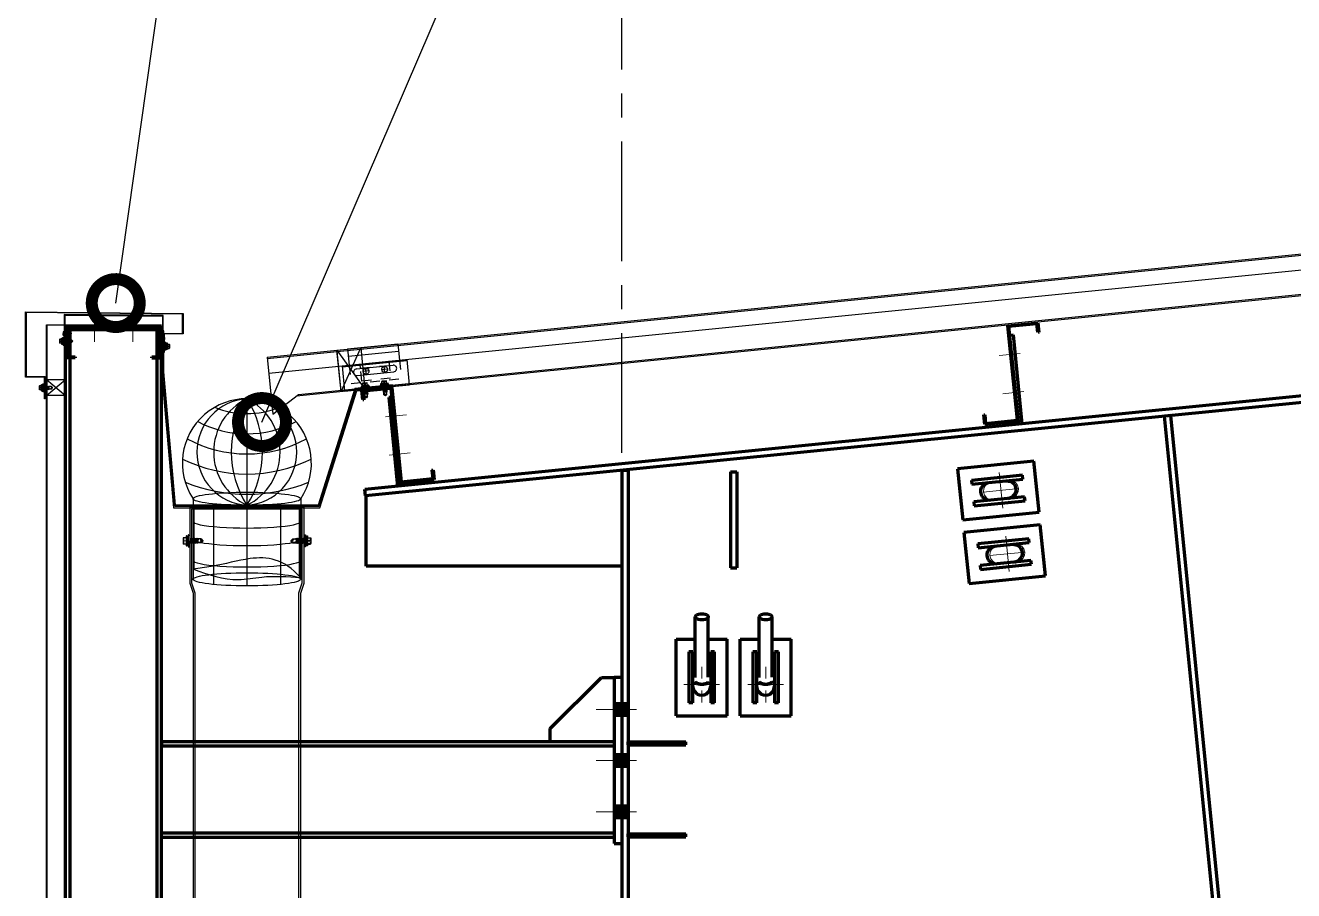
# Model space of a CAD drawing. Header units: inches. Extents: x 2 to 32666, y -5537 to 22.
# Drawn here: x 14349.37 to 14362.59, y -3814.58 to -3805.55 of the extents above; entities that cross this region are included whole.
import ezdxf

# ---------------------------------------------------------------- set-up
doc = ezdxf.new("R2010")
doc.units = ezdxf.units.IN
doc.header["$MEASUREMENT"] = 0
for name, pattern in [('CENTER', [2, 1.25, -0.25, 0.25, -0.25]), ('DASHED2', [0.375, 0.25, -0.125]), ('HIDDEN2', [4.7625, 3.175, -1.5875])]:
    doc.linetypes.add(name, pattern=pattern)
for name, color, linetype in [('1', 1, 'Continuous'), ('2', 2, 'Continuous'), ('3', 3, 'Continuous'), ('4', 4, 'Continuous'), ('6', 6, 'Continuous'), ('7', 7, 'Continuous'), ('8', 8, 'Continuous'), ('9', 9, 'Continuous'), ('DIM', 8, 'Continuous'), ('STRUCTURE', 1, 'Continuous'), ('Tim truc', 8, 'Continuous')]:
    doc.layers.add(name, color=color, linetype=linetype)
doc.styles.add('ST1', font='vnshx.shx', dxfattribs={"width": 0.7})
doc.dimstyles.new('175', dxfattribs={"dimtxt": 2.5, "dimasz": 1, "dimexe": 1, "dimexo": 0, "dimgap": 1, "dimtad": 1, "dimdec": 0, "dimlfac": 175, "dimzin": 0, "dimdsep": 46, "dimtxsty": 'ST1', "dimblk1": 'ARCHTICK', "dimblk2": 'ARCHTICK', "dimsah": 1, "dimcen": 1, "dimdle": 1, "dimclrd": 8, "dimclre": 8, "dimclrt": 3, "dimadec": 0, "dimazin": 0, "dimtfac": 1, "dimtdec": 0, "dimtix": 1, "dimtmove": 1, "dimatfit": 3, "dimldrblk": 'DOTSMALL', "dimfxl": 0, "dimtfill": 1, "dimtolj": 1, "dimtzin": 0, "dimlwd": -1, "dimlwe": -1, "dimarcsym": 0})

# ---------------------------------------------------------------- blocks, each defined once
blk = doc.blocks.new('Short_Self_drilling')
at = {"layer": 'STRUCTURE', "color": 1, "linetype": 'Continuous'}
for p, q in [((6.4, 1.7), (-6.4, 1.7)), ((5.1, 3.8), (-5.1, 3.8)), ((-2.6, 2.9), (-5.1, 2.9)), ((-3.4, 3.8), (-3.4, 6.8)), ((3, 7.2), (-3, 7.2)), ((2.6, 2.9), (-2.6, 2.9)), ((-2.1, 2.8), (-2.1, 2.9)), ((6.3, 0), (0, 0)), ((2.2, 2.8), (2.2, 2.9)), ((2.2, -0.5), (2.2, 0)), ((5.1, 2.9), (2.6, 2.9)), ((3.4, 3.8), (3.4, 6.8)), ((3, -1.2), (-2.7, -0.2)), ((3, -2.7), (-2.7, -1.8)), ((3, -4.2), (-2.7, -3.3)), ((3, -5.8), (-2.7, -4.8)), ((3, -7.3), (-2.7, -6.3)), ((-1.9, -8), (-2.7, -7.9)), ((-2.1, -1.4), (-2.1, -0.9)), ((-2.1, -2.9), (-2.1, -2.4)), ((-2.1, -4.4), (-2.1, -3.9)), ((-2.1, -6), (-2.1, -5.4)), ((-2.1, -7.5), (-2.1, -7)), ((-2.1, -12.3), (-2.1, -8.5)), ((3, -8.8), (-1.1, -8.1)), ((2.1, -12.3), (2.1, -9.1)), ((2.2, -2), (2.2, -1.5)), ((2.2, -3.6), (2.2, -3)), ((2.2, -5.1), (2.2, -4.6)), ((2.2, -6.6), (2.2, -6.1)), ((2.2, -8.1), (2.2, -7.6))]:
    blk.add_line(p, q, dxfattribs=at)
blk.add_lwpolyline([(6.4, 1.3), (6.4, 1.7), (2.1, 2.8), (-2.1, 2.8), (-6.4, 1.7), (-6.4, 1.3)], close=True, dxfattribs=at)
for points in [[(-6.4, 1.3, -0.088869), (-6.3, 0), (0, 0)], [(-0.1, 3.8), (-0.3, 6.2, 0.338878), (-3.1, 6.2), (-3.3, 3.8)], [(3.3, 3.8), (3.1, 6.2, 0.338878), (0.3, 6.2), (0.1, 3.8)], [(2.1, -12.3), (0.2, -14.2, -0.333596), (-0.2, -14.2), (-2.1, -12.3)], [(-0.1, -14), (-1, -12.2, -0.148657), (-1.4, -11.2), (-2, -7.7, -0.815006), (-1.2, -7.8, 0.150833), (-0.8, -8.7)], [(2.1, -12.3), (1.7, -11.7, 0.52242), (0.9, -11.7), (-0.2, -14.2)]]:
    blk.add_lwpolyline(points, format="xyb", dxfattribs=at)
for points in [[(3, -1.2), (2.2, -1.5), (-2.1, -0.8), (-2.7, -0.2), (-2.4, 0)], [(3, -2.7), (2.2, -3), (-2.1, -2.4), (-2.7, -1.8), (-2.1, -1.4), (2.2, -2), (3, -2.7)], [(3, -4.2), (2.2, -4.6), (-2.1, -3.9), (-2.7, -3.3), (-2.1, -2.9), (2.2, -3.6), (3, -4.2)], [(3, -5.8), (2.2, -6.1), (-2.1, -5.4), (-2.7, -4.8), (-2.1, -4.4), (2.2, -5.1), (3, -5.8)], [(3, -7.3), (2.2, -7.6), (-2.1, -7), (-2.7, -6.3), (-2.1, -6), (2.2, -6.6), (3, -7.3)], [(-1.8, -8.5), (-2.1, -8.5), (-2.7, -7.9), (-2.1, -7.5), (-1.8, -7.5)], [(-1.3, -7.6), (2.2, -8.1), (3, -8.8)], [(-1.2, 0), (2.2, -0.5), (3, -1.2)], [(3, -8.8), (2.2, -9.1), (-0.8, -8.7)]]:
    blk.add_lwpolyline(points, dxfattribs=at)
for centre, radius, start, end in [((-5, 3.3), 0.455, 109.7949, 250.2674), ((-3, 6.8), 0.429, 90.0311, 180.0311), ((3, 6.8), 0.429, 0.0311, 90.0311), ((5.1, 3.3), 0.435, 279.7276, 80.3347), ((10, 0.2), 3.74, 162.2963, 182.6103)]:
    blk.add_arc(centre, radius, start, end, dxfattribs=at)
blk = doc.blocks.new('A$C5FAA1D3F')
at = {"color": 8}
for p, q in [((-26.59, -10.81, 0), (-25.6, -0.91, 0)), ((-0.39, -3.85, 0), (-25.64, -1.33, 0)), ((-0.34, -3.43, 0), (-25.6, -0.91, 0)), ((-1.33, -13.34, 0), (-0.34, -3.43, 0)), ((-6.63, -11.02, 0), (-20.94, -9.59, 0)), ((-6.38, -8.5, 0), (-20.69, -7.07, 0)), ((-18.79, -8.54, 0), (-15.96, -8.83, 0)), ((-17.23, -7.27, 0), (-17.51, -10.1, 0)), ((-11.5, -9.26, 0), (-8.67, -9.54, 0)), ((-9.94, -7.99, 0), (-10.23, -10.82, 0)), ((-1.33, -13.34, 0), (-26.59, -10.81, 0)), ((-1.29, -12.92, 0), (-26.55, -10.39, 0)), ((-24.42, -17.42, 0), (-23.79, -11.09, 0)), ((-4.49, -16.58, 0), (-24.14, -14.62, 0)), ((-4.77, -19.39, 0), (-4.14, -13.06, 0)), ((-4.77, -19.39, 0), (-24.42, -17.42, 0))]:
    blk.add_line(p, q, dxfattribs=at)
at = {"color": 8, "linetype": 'HIDDEN2'}
for p, q in [((-23.79, -11.09, 0), (-23.06, -3.85, 0)), ((-3.42, -5.82, 0), (-23.06, -3.85, 0)), ((-19.57, -11.51, 0), (-18.9, -4.83, 0)), ((-18.9, -4.83, 0), (-7.68, -5.96, 0)), ((-19.58, -11.51, 0), (-19.4, -9.75, 0)), ((-19.4, -9.75, 0), (-8.17, -10.87, 0)), ((-7.68, -5.96, 0), (-8.35, -12.64, 0)), ((-4.14, -13.06, 0), (-3.42, -5.82, 0)), ((-8.35, -12.64, 0), (-19.58, -11.51, 0)), ((-8.35, -12.64, 0), (-19.57, -11.51, 0)), ((-8.17, -10.87, 0), (-8.35, -12.64, 0))]:
    blk.add_line(p, q, dxfattribs=at)
at = {"color": 8}
for centre, major_axis, start_param, end_param in [((-20.82, -8.33, 0), (-0.941, -0.852), 3.876998, 7.018591), ((-17.37, -8.69, 0), (-0.836, -0.757), 5.447794310103061, 11.73097961728265), ((-10.09, -9.4, 0), (-0.836, -0.757), 5.447794310103061, 11.73097961728265), ((-6.5, -9.76, 0), (-0.941, -0.852), 0.735405, 3.876998)]:
    blk.add_ellipse(centre, major_axis=major_axis, ratio=1, start_param=start_param, end_param=end_param, dxfattribs=at)
at = {"color": 1, "xscale": 0.2707692322397919, "yscale": 0.2707692322397919, "zscale": 0.2707692322397919, "rotation": 174.2582798079231}
for p in [(-16.04, -2.29, 0), (-8.54, -3.04, 0)]:
    blk.add_blockref('Short_Self_drilling', p, dxfattribs=at)
blk = doc.blocks.new('HFR-1')
at = {"layer": 'STRUCTURE', "color": 1, "linetype": 'Continuous'}
for p, q in [((-5.5, 0), (5.5, 0)), ((-5.2, 0.8), (-3.4, 1.5)), ((5.2, 0.8), (3.4, 1.5)), ((-2.4, -1.2), (-3, -1.6)), ((-3, -1.6), (-2.4, -1.9)), ((-2.4, -1.9), (-3, -2.3)), ((-3, -2.3), (-2.4, -2.6)), ((-2.4, -2.6), (-3, -3)), ((-3, -3), (-2.4, -3.3)), ((-2.4, -3.3), (-3, -3.7)), ((-3, -3.7), (-2.4, -4.1)), ((-2.4, -4.1), (-3, -4.4)), ((-3, -4.4), (-2.4, -4.8)), ((-2.4, -4.8), (-3, -5.1)), ((-3, -5.1), (-2.4, -5.5)), ((-2.4, -5.5), (-3, -5.8)), ((-3, -5.8), (-2.4, -6.2)), ((-2.4, -6.2), (-3, -6.6)), ((-3, -6.6), (-2.4, -6.9)), ((-2.4, -6.9), (-3, -7.3)), ((-3, -7.3), (-2.4, -7.6)), ((-2.4, -7.6), (-3, -8)), ((-3, -8), (-2.4, -8.3)), ((-2.4, -8.3), (-3, -8.7)), ((-3, -8.7), (-2.4, -9)), ((-2.4, -9), (-3, -9.4)), ((-3, -9.4), (-2.4, -9.7)), ((-2.4, -9.7), (-3, -10.1)), ((-3, -10.1), (-2.4, -10.5)), ((-2.4, -10.5), (-3, -10.8)), ((-3, -10.8), (-2.4, -11.2)), ((-2.4, -11.2), (-3, -11.5)), ((-3, -11.5), (-2.4, -11.9)), ((-2.9, -1.6), (2.9, -1.4)), ((-2.9, -2.3), (2.9, -2.1)), ((-2.9, -3), (2.9, -2.8)), ((-2.9, -3.7), (2.9, -3.6)), ((-2.9, -4.4), (2.9, -4.3)), ((-2.9, -5.1), (2.9, -5)), ((-2.9, -5.9), (2.9, -5.7)), ((-2.9, -6.6), (2.9, -6.4)), ((-2.9, -7.3), (2.9, -7.1)), ((-2.9, -8), (2.9, -7.8)), ((-2.9, -8.7), (2.9, -8.5)), ((-2.9, -9.4), (2.9, -9.2)), ((-2.9, -10.1), (1.5, -10)), ((-2.9, -10.8), (1.3, -10.7)), ((-2.9, -11.5), (0.9, -11.4)), ((-2.5, -17.4), (-2.5, -11.8)), ((-2.5, -17.4), (-2, -16.7)), ((-2.5, -17.4), (-0.2, -19.7)), ((2.4, -1.1), (-2.4, -1.2)), ((2.4, -1.8), (-2.4, -1.9)), ((-2.4, -1.9), (2.4, -1.8)), ((-2.4, -2.6), (2.4, -2.5)), ((2.4, -2.5), (-2.4, -2.6)), ((-2.4, -3.3), (2.4, -3.2)), ((2.4, -3.2), (-2.4, -3.3)), ((-2.4, -4.1), (2.4, -3.9)), ((2.4, -3.9), (-2.4, -4.1)), ((-2.4, -4.8), (2.4, -4.6)), ((2.4, -4.6), (-2.4, -4.8)), ((-2.4, -5.5), (2.4, -5.3)), ((2.4, -5.3), (-2.4, -5.5)), ((-2.4, -6.2), (2.4, -6)), ((2.4, -6), (-2.4, -6.2)), ((-2.4, -6.9), (2.4, -6.8)), ((2.4, -6.8), (-2.4, -6.9)), ((-2.4, -7.6), (2.4, -7.5)), ((2.4, -7.5), (-2.4, -7.6)), ((-2.4, -8.3), (2.4, -8.2)), ((2.4, -8.2), (-2.4, -8.3)), ((-2.4, -9), (2.4, -8.9)), ((2.4, -8.9), (-2.4, -9)), ((-2.4, -9.7), (2.4, -9.6)), ((2.4, -9.6), (-2.4, -9.7)), ((1.4, -10.3), (-2.4, -10.5)), ((-2.4, -10.5), (1.4, -10.3)), ((-2.4, -11.2), (1.1, -11.1)), ((1.1, -11.1), (-2.4, -11.2)), ((-2.4, -11.9), (0.4, -11.8)), ((-1, -16.7), (0.2, -19.7)), ((0.1, -19.4), (1.2, -17.3)), ((0.2, -19.7), (2.5, -17.4)), ((1.6, -16.1), (2.3, -10.2)), ((2.2, -10), (2.9, -10)), ((2.2, -11), (2.4, -11)), ((2.4, -11), (2.2, -11)), ((2.2, -11.4), (2.9, -11.4)), ((2.2, -11.7), (2.4, -11.7)), ((2.4, -10.3), (2.3, -10.3)), ((2.3, -10.3), (2.4, -10.3)), ((2.3, -10.7), (2.9, -10.7)), ((2.9, -1.4), (2.4, -1.1)), ((2.4, -1.8), (2.9, -1.4)), ((2.9, -2.1), (2.4, -1.8)), ((2.4, -2.5), (2.9, -2.1)), ((2.9, -2.8), (2.4, -2.5)), ((2.4, -3.2), (2.9, -2.8)), ((2.9, -3.6), (2.4, -3.2)), ((2.4, -3.9), (2.9, -3.6)), ((2.9, -4.3), (2.4, -3.9)), ((2.4, -4.6), (2.9, -4.3)), ((2.9, -5), (2.4, -4.6)), ((2.4, -5.3), (2.9, -5)), ((2.9, -5.7), (2.4, -5.3)), ((2.4, -6), (2.9, -5.7)), ((2.9, -6.4), (2.4, -6)), ((2.4, -6.8), (2.9, -6.4)), ((2.9, -7.1), (2.4, -6.8)), ((2.4, -7.5), (2.9, -7.1)), ((2.9, -7.8), (2.4, -7.5)), ((2.4, -8.2), (2.9, -7.8)), ((2.9, -8.5), (2.4, -8.2)), ((2.4, -8.9), (2.9, -8.5)), ((2.9, -9.2), (2.4, -8.9)), ((2.4, -9.6), (2.9, -9.2)), ((2.9, -10), (2.4, -9.6)), ((2.4, -10.3), (2.9, -10)), ((2.9, -10.7), (2.4, -10.3)), ((2.4, -11), (2.9, -10.7)), ((2.9, -11.4), (2.4, -11)), ((2.4, -11.7), (2.9, -11.4)), ((2.5, -17.4), (2.5, -11.7))]:
    blk.add_line(p, q, dxfattribs=at)
at = {"layer": 'STRUCTURE', "color": 1, "linetype": 'Continuous', "ltscale": 8}
for p in [(-3.4, 1.5), (3.4, 1.5)]:
    blk.add_line(p, (0, 1.5), dxfattribs=at)
at = {"layer": 'STRUCTURE', "color": 1, "linetype": 'DASHED2'}
for p in [(-1.9, 1.5), (1.9, 1.5)]:
    blk.add_line(p, (0, 0), dxfattribs=at)
at = {"layer": 'STRUCTURE', "color": 1, "linetype": 'Continuous', "ltscale": 8}
for centre, start, end in [((-4.7, 0.2), 130.41, 194.8062), ((4.7, 0.2), 345.1938, 49.59)]:
    blk.add_arc(centre, 0.801, start, end, dxfattribs=at)
at = {"layer": 'STRUCTURE', "color": 1, "linetype": 'Continuous'}
for centre, radius, start, end in [((-7.3, -9), 9.14, 58.065, 78.8402), ((5.1, -3.8), 3.83, 84.2039, 134.3621), ((-1.5, -17.1), 0.59, 34.2302, 144.5641), ((0, -19.4), 0.331, 231.6348, 305.4287), ((-0.5, -10.1), 1.93, 296.6041, 355.3922), ((-0.6, -16), 2.2, 324.0048, 357.8268), ((1.9, -10.3), 0.444, 15.9762, 172.6971)]:
    blk.add_arc(centre, radius, start, end, dxfattribs=at)
blk = doc.blocks.new('A$C074D4DC8')
at = {"color": 9}
for p, q in [((80, 232.2), (80, 100)), ((13.2, 108.1), (13.2, 8.1)), ((38.4, 101.8), (38.4, 1.8)), ((80, 100), (80, 0)), ((121.6, 101.8), (121.6, 1.8)), ((146.8, 108.1), (146.8, 8.1))]:
    blk.add_line(p, q, dxfattribs=at)
for centre, radius, start, end in [((80, 152.2), 80, 326.5995, 213.4005), ((84.2, 166.1), 66.2, 93.6886, 266.3114), ((112.4, 166.1), 73.6, 116.1115, 243.8885), ((80, 318.7), 105, 247.6912, 292.3088), ((183.7, 166.1), 123, 147.491, 212.509), ((-23.7, 166.1), 123, 327.491, 32.509), ((47.6, 166.1), 73.6, 296.1115, 63.8885), ((75.7, 166.1), 66.2, 273.6886, 86.3114), ((80, 318.7), 130, 241.9999, 298.0001), ((80, 318.7), 155, 241.4707, 298.5293), ((80, 318.7), 180, 243.6718, 296.3282), ((80, 318.7), 205, 248.1186, 291.8814)]:
    blk.add_arc(centre, radius, start, end, dxfattribs=at)
for centre in [(80, 108.1), (80, 8.1)]:
    blk.add_ellipse(centre, major_axis=(-66.8, 0), ratio=0.12167, dxfattribs=at)
for centre in [(80, 79.9), (80, 58.1), (80, 31.6)]:
    blk.add_ellipse(centre, major_axis=(-66.8, 0), ratio=0.12167, start_param=0, end_param=3.141593, dxfattribs=at)
blk = doc.blocks.new('PHEU THU NUOC')
at = {"color": 8}
blk.add_line((312268.65, -34593.71), (312298.08, -34593.71), dxfattribs=at)
for points in [[(312268.65, -34613.62), (312268.65, -34593.71), (312264, -34593.71), (312264, -34593.95), (312268.41, -34593.95), (312268.41, -34613.9)], [(312298.08, -34611.73), (312298.08, -34593.71), (312301.66, -34593.71), (312301.66, -34593.95), (312298.32, -34593.95), (312298.32, -34611.77)]]:
    blk.add_lwpolyline(points, dxfattribs=at)
blk.add_open_spline([(312268.41, -34613.9), (312273.09, -34608.52), (312281.23, -34607.66), (312290.79, -34610.54), (312296.65, -34611.33), (312298.32, -34611.55)], degree=3, knots=[0, 0, 0, 0, 20.015853, 34.788778, 40.675458, 40.675458, 40.675458, 40.675458], dxfattribs=at)
blk.add_spline([(312298.32, -34611.55), (312285.73, -34614.49), (312279.24, -34613.76), (312268.41, -34613.9)], degree=3, dxfattribs=at)
blk = doc.blocks.new('_ArchTick')
at = {"color": 0, "linetype": 'ByBlock', "const_width": 0.15}
blk.add_lwpolyline([(-0.5, -0.5), (0.5, 0.5)], dxfattribs=at)
blk = doc.blocks.new('_DotSmall')
at = {"color": 0, "linetype": 'ByBlock', "const_width": 0.5}
blk.add_lwpolyline([(-0.0625, 0, 1), (0.0625, 0, 1)], format="xyb", close=True, dxfattribs=at)

msp = doc.modelspace()

# ---------------------------------------------------------------- hatches: boundary and pattern name
at = {"layer": '2'}
for points in [[(14350.1359, -3808.6966), (14350.1359, -3808.7299), (14350.0426, -3808.7299), (14350.0426, -3808.6966)], [(14350.1359, -3808.6966), (14350.1359, -3808.7299), (14350.0426, -3808.7299), (14350.0426, -3808.6966)], [(14350.5359, -3808.6966), (14350.5359, -3808.7299), (14350.4426, -3808.7299), (14350.4426, -3808.6966)], [(14350.5359, -3808.6966), (14350.5359, -3808.7299), (14350.4426, -3808.7299), (14350.4426, -3808.6966)], [(14355.5893, -3812.7636), (14355.5093, -3812.7636), (14355.5093, -3812.6169), (14355.5893, -3812.6169)], [(14355.6559, -3812.7636), (14355.5893, -3812.7636), (14355.5893, -3812.6169), (14355.6559, -3812.6169)], [(14355.5893, -3813.2969), (14355.5093, -3813.2969), (14355.5093, -3813.1502), (14355.5893, -3813.1502)], [(14355.6559, -3813.2969), (14355.5893, -3813.2969), (14355.5893, -3813.1502), (14355.6559, -3813.1502)], [(14355.5893, -3813.8302), (14355.5093, -3813.8302), (14355.5093, -3813.6836), (14355.5893, -3813.6836)], [(14355.6559, -3813.8302), (14355.5893, -3813.8302), (14355.5893, -3813.6836), (14355.6559, -3813.6836)]]:
    msp.add_hatch(color=256, dxfattribs=at).paths.add_polyline_path(points, flags=17)

# ---------------------------------------------------------------- linework, layer by layer
at = {"layer": '2', "lineweight": 100}
for p, q in [((14398.1885, -3805.8683), (14352.9093, -3810.3962)), ((14398.1951, -3805.9346), (14352.9159, -3810.4626)), ((14349.7995, -3808.6968), (14349.7893, -3808.6866)), ((14349.7893, -3809.0199), (14349.7893, -3808.6866)), ((14349.7893, -3808.6866), (14350.7893, -3808.6866)), ((14350.7793, -3808.6966), (14349.7993, -3808.6966)), ((14349.7993, -3808.6966), (14349.7993, -3809.0099)), ((14349.7993, -3808.7299), (14349.8359, -3808.7299)), ((14349.8093, -3808.7299), (14349.8093, -3808.6966)), ((14350.7693, -3808.7299), (14349.8093, -3808.7299)), ((14349.8359, -3809.0099), (14349.8359, -3808.7299)), ((14349.8893, -3808.7299), (14349.8893, -3808.6966)), ((14350.6893, -3808.7299), (14350.6893, -3808.6966)), ((14350.7426, -3808.7299), (14350.7793, -3808.7299)), ((14350.7426, -3809.0099), (14350.7426, -3808.7299)), ((14350.7693, -3808.6966), (14350.7693, -3808.7299)), ((14350.7793, -3809.0099), (14350.7793, -3808.6966)), ((14350.7893, -3809.0199), (14350.7893, -3808.6866)), ((14359.6154, -3808.6867), (14359.9272, -3808.6555)), ((14359.7139, -3809.6718), (14359.6154, -3808.6867)), ((14359.9182, -3808.6664), (14359.6264, -3808.6956)), ((14359.7249, -3809.6807), (14359.6264, -3808.6956)), ((14359.918, -3808.6667), (14359.9272, -3808.6555)), ((14359.9272, -3808.756), (14359.9182, -3808.6664)), ((14359.9272, -3808.6555), (14359.9272, -3808.6555)), ((14359.9272, -3808.6555), (14359.9372, -3808.755)), ((14359.9372, -3808.755), (14359.9272, -3808.756)), ((14359.6354, -3808.7856), (14359.6685, -3808.7823)), ((14359.6685, -3808.7823), (14359.7614, -3809.711)), ((14349.7893, -3815.9651), (14349.7893, -3809.0199)), ((14349.8893, -3809.0199), (14349.7893, -3809.0199)), ((14349.7993, -3809.0099), (14349.8893, -3809.0099)), ((14349.8359, -3815.9651), (14349.8359, -3809.0199)), ((14349.8893, -3809.0099), (14349.8893, -3809.0199)), ((14350.6893, -3809.0199), (14350.6893, -3809.0099)), ((14350.6893, -3809.0099), (14350.7793, -3809.0099)), ((14350.6893, -3809.0199), (14350.7893, -3809.0199)), ((14350.7426, -3815.9651), (14350.7426, -3809.0199)), ((14350.7893, -3815.9651), (14350.7893, -3809.0199)), ((14359.6466, -3808.9984), (14359.6556, -3808.9875)), ((14352.8793, -3809.3608), (14353.1911, -3809.3296)), ((14352.8892, -3809.4603), (14352.8793, -3809.3608)), ((14353.1821, -3809.3405), (14352.8902, -3809.3697)), ((14352.8902, -3809.3697), (14352.8992, -3809.4593)), ((14353.1911, -3809.4301), (14353.1579, -3809.4334)), ((14353.2806, -3810.3256), (14353.1821, -3809.3405)), ((14353.1911, -3809.3296), (14353.2896, -3810.3147)), ((14352.8992, -3809.4593), (14352.8892, -3809.4603)), ((14353.1579, -3809.4334), (14353.2508, -3810.3621)), ((14359.3633, -3809.6164), (14359.3733, -3809.6154)), ((14359.3733, -3809.7159), (14359.3633, -3809.6164)), ((14359.3733, -3809.6154), (14359.3823, -3809.7049)), ((14359.7249, -3809.6807), (14359.3733, -3809.7159)), ((14359.3823, -3809.7049), (14359.7139, -3809.6718)), ((14359.7282, -3809.7143), (14359.7249, -3809.6807)), ((14361.3126, -3809.6229), (14361.2463, -3809.6295)), ((14361.8559, -3815.7262), (14361.2463, -3809.6295)), ((14361.9223, -3815.7195), (14361.3126, -3809.6229)), ((14353.6123, -3810.1919), (14353.6222, -3810.1909)), ((14353.6213, -3810.2815), (14353.6123, -3810.1919)), ((14353.6133, -3810.2019), (14353.6222, -3810.1909)), ((14353.6222, -3810.1909), (14353.6222, -3810.1909)), ((14353.6222, -3810.1909), (14353.6322, -3810.2904)), ((14355.6559, -3810.1952), (14355.5893, -3810.1952)), ((14355.5893, -3810.1952), (14355.5893, -3815.7262)), ((14355.6559, -3810.1952), (14355.6559, -3810.1886)), ((14355.6559, -3810.1952), (14355.6559, -3815.7262)), ((14356.7226, -3810.2119), (14356.7226, -3811.2119)), ((14356.7226, -3810.2119), (14356.7893, -3810.2119)), ((14356.7893, -3810.2119), (14356.7893, -3811.2119)), ((14359.8864, -3810.1005), (14359.0904, -3810.1801)), ((14359.0904, -3810.1801), (14359.1434, -3810.7108)), ((14359.9395, -3810.6312), (14359.8864, -3810.1005)), ((14353.2806, -3810.3256), (14353.6322, -3810.2904)), ((14353.2839, -3810.3588), (14353.2806, -3810.3256)), ((14353.2896, -3810.3147), (14353.6213, -3810.2815)), ((14353.5327, -3810.3004), (14353.5416, -3810.2895)), ((14359.767, -3810.2465), (14359.2363, -3810.2995)), ((14359.2363, -3810.2995), (14359.2403, -3810.3393)), ((14359.2403, -3810.3393), (14359.771, -3810.2863)), ((14359.3676, -3810.3392), (14359.337, -3810.3766)), ((14359.3676, -3810.3392), (14359.4128, -3810.3221)), ((14359.5985, -3810.3035), (14359.6462, -3810.3113)), ((14359.6836, -3810.3419), (14359.6462, -3810.3113)), ((14359.771, -3810.2863), (14359.767, -3810.2465)), ((14352.9159, -3810.4626), (14352.9093, -3810.3962)), ((14352.9226, -3811.1945), (14352.9226, -3810.4619)), ((14359.7896, -3810.472), (14359.2589, -3810.5251)), ((14359.3463, -3810.4694), (14359.3837, -3810.5)), ((14359.6171, -3810.4892), (14359.6623, -3810.4722)), ((14359.6623, -3810.4722), (14359.6929, -3810.4348)), ((14359.7935, -3810.5118), (14359.7896, -3810.472)), ((14359.2589, -3810.5251), (14359.2629, -3810.5649)), ((14359.2629, -3810.5649), (14359.7935, -3810.5118)), ((14359.3837, -3810.5), (14359.4313, -3810.5078)), ((14359.1434, -3810.7108), (14359.9395, -3810.6312)), ((14359.9527, -3810.7639), (14359.1567, -3810.8435)), ((14359.1567, -3810.8435), (14359.2098, -3811.3742)), ((14360.0058, -3811.2946), (14359.9527, -3810.7639)), ((14359.8333, -3810.9098), (14359.3027, -3810.9629)), ((14359.3027, -3810.9629), (14359.3066, -3811.0027)), ((14359.3066, -3811.0027), (14359.8373, -3810.9496)), ((14359.4339, -3811.0025), (14359.4033, -3811.0399)), ((14359.4339, -3811.0025), (14359.4791, -3810.9854)), ((14359.6649, -3810.9669), (14359.7125, -3810.9747)), ((14359.7499, -3811.0053), (14359.7125, -3810.9747)), ((14359.8373, -3810.9496), (14359.8333, -3810.9098)), ((14359.8559, -3811.1354), (14359.3252, -3811.1884)), ((14359.4126, -3811.1328), (14359.45, -3811.1634)), ((14359.6834, -3811.1526), (14359.7286, -3811.1355)), ((14359.7286, -3811.1355), (14359.7592, -3811.0981)), ((14359.8599, -3811.1752), (14359.8559, -3811.1354)), ((14355.5893, -3811.1945), (14352.9226, -3811.1945)), ((14356.7226, -3811.2119), (14356.7893, -3811.2119)), ((14359.3252, -3811.1884), (14359.3292, -3811.2282)), ((14359.3292, -3811.2282), (14359.8599, -3811.1752)), ((14359.45, -3811.1634), (14359.4977, -3811.1712)), ((14359.2098, -3811.3742), (14360.0058, -3811.2946)), ((14356.3546, -3811.7233), (14356.3569, -3811.7151)), ((14356.3569, -3811.7315), (14356.3546, -3811.7233)), ((14356.3546, -3812.355), (14356.3546, -3811.7233)), ((14356.3569, -3811.7151), (14356.3637, -3811.7074)), ((14356.3637, -3811.7392), (14356.3569, -3811.7315)), ((14356.3637, -3811.7074), (14356.3745, -3811.7009)), ((14356.3745, -3811.7458), (14356.3637, -3811.7392)), ((14356.3745, -3811.7009), (14356.3886, -3811.6958)), ((14356.3886, -3811.7508), (14356.3745, -3811.7458)), ((14356.3886, -3811.6958), (14356.405, -3811.6926)), ((14356.405, -3811.754), (14356.3886, -3811.7508)), ((14356.405, -3811.6926), (14356.4226, -3811.6915)), ((14356.4226, -3811.7551), (14356.405, -3811.754)), ((14356.4226, -3811.6915), (14356.4402, -3811.6926)), ((14356.4402, -3811.754), (14356.4226, -3811.7551)), ((14356.4402, -3811.6926), (14356.4566, -3811.6958)), ((14356.4566, -3811.7508), (14356.4402, -3811.754)), ((14356.4566, -3811.6958), (14356.4707, -3811.7008)), ((14356.4707, -3811.7458), (14356.4566, -3811.7508)), ((14356.4707, -3811.7008), (14356.4815, -3811.7074)), ((14356.4815, -3811.7392), (14356.4707, -3811.7458)), ((14356.4815, -3811.7074), (14356.4883, -3811.7151)), ((14356.4883, -3811.7315), (14356.4815, -3811.7392)), ((14356.4883, -3811.7151), (14356.4906, -3811.7233)), ((14356.4906, -3811.7233), (14356.4883, -3811.7315)), ((14356.4906, -3812.3549), (14356.4906, -3811.7233)), ((14357.0213, -3811.7233), (14357.0236, -3811.7151)), ((14357.0236, -3811.7315), (14357.0213, -3811.7233)), ((14357.0213, -3812.355), (14357.0213, -3811.7233)), ((14357.0236, -3811.7151), (14357.0304, -3811.7074)), ((14357.0304, -3811.7392), (14357.0236, -3811.7315)), ((14357.0304, -3811.7074), (14357.0412, -3811.7009)), ((14357.0412, -3811.7458), (14357.0304, -3811.7392)), ((14357.0412, -3811.7009), (14357.0552, -3811.6958)), ((14357.0553, -3811.7508), (14357.0412, -3811.7458)), ((14357.0552, -3811.6958), (14357.0716, -3811.6926)), ((14357.0717, -3811.754), (14357.0553, -3811.7508)), ((14357.0716, -3811.6926), (14357.0892, -3811.6915)), ((14357.0893, -3811.7551), (14357.0717, -3811.754)), ((14357.0892, -3811.6915), (14357.1068, -3811.6926)), ((14357.1069, -3811.754), (14357.0893, -3811.7551)), ((14357.1068, -3811.6926), (14357.1232, -3811.6958)), ((14357.1233, -3811.7508), (14357.1069, -3811.754)), ((14357.1232, -3811.6958), (14357.1373, -3811.7008)), ((14357.1374, -3811.7458), (14357.1233, -3811.7508)), ((14357.1373, -3811.7008), (14357.1481, -3811.7074)), ((14357.1482, -3811.7392), (14357.1374, -3811.7458)), ((14357.1481, -3811.7074), (14357.1549, -3811.7151)), ((14357.155, -3811.7315), (14357.1482, -3811.7392)), ((14357.1549, -3811.7151), (14357.1573, -3811.7233)), ((14357.1573, -3811.7233), (14357.155, -3811.7315)), ((14357.1573, -3812.3549), (14357.1573, -3811.7233)), ((14356.1559, -3812.755), (14356.1559, -3811.955)), ((14356.1559, -3811.955), (14356.3546, -3811.955)), ((14356.4906, -3811.955), (14356.6893, -3811.955)), ((14356.6893, -3812.755), (14356.6893, -3811.955)), ((14356.8226, -3812.755), (14356.8226, -3811.955)), ((14356.8226, -3811.955), (14357.0213, -3811.955)), ((14357.1573, -3811.955), (14357.3559, -3811.955)), ((14357.3559, -3812.755), (14357.3559, -3811.955)), ((14356.2893, -3812.0883), (14356.2893, -3812.6216)), ((14356.3293, -3812.0883), (14356.2893, -3812.0883)), ((14356.3293, -3812.6216), (14356.3293, -3812.0883)), ((14356.3546, -3812.2021), (14356.3418, -3812.215)), ((14356.5034, -3812.215), (14356.4906, -3812.2021)), ((14356.5159, -3812.0883), (14356.5159, -3812.6216)), ((14356.5559, -3812.0883), (14356.5159, -3812.0883)), ((14356.5559, -3812.6216), (14356.5559, -3812.0883)), ((14356.9559, -3812.0883), (14356.9559, -3812.6216)), ((14356.9959, -3812.0883), (14356.9559, -3812.0883)), ((14356.9959, -3812.6216), (14356.9959, -3812.0883)), ((14357.0213, -3812.2021), (14357.0084, -3812.215)), ((14357.1701, -3812.215), (14357.1573, -3812.2021)), ((14357.1826, -3812.0883), (14357.1826, -3812.6216)), ((14357.2226, -3812.0883), (14357.1826, -3812.0883)), ((14357.2226, -3812.6216), (14357.2226, -3812.0883)), ((14356.3293, -3812.2616), (14356.3418, -3812.215)), ((14356.5159, -3812.2616), (14356.5034, -3812.215)), ((14356.9959, -3812.2616), (14357.0084, -3812.215)), ((14357.1826, -3812.2616), (14357.1701, -3812.215)), ((14354.8426, -3812.8902), (14355.3759, -3812.3569)), ((14355.3759, -3812.3569), (14355.5093, -3812.3569)), ((14355.5893, -3812.3569), (14355.5093, -3812.3569)), ((14355.5093, -3812.3569), (14355.5093, -3814.0902)), ((14356.3418, -3812.495), (14356.3293, -3812.4483)), ((14356.3505, -3812.4091), (14356.3463, -3812.4034)), ((14356.3601, -3812.4161), (14356.3505, -3812.4091)), ((14356.359, -3812.4034), (14356.3637, -3812.4087)), ((14356.3728, -3812.4221), (14356.3601, -3812.4161)), ((14356.3637, -3812.4087), (14356.3745, -3812.4153)), ((14356.3879, -3812.4265), (14356.3728, -3812.4221)), ((14356.3745, -3812.4153), (14356.3886, -3812.4203)), ((14356.4048, -3812.4293), (14356.3879, -3812.4265)), ((14356.3886, -3812.4203), (14356.405, -3812.4235)), ((14356.4226, -3812.4302), (14356.4048, -3812.4293)), ((14356.405, -3812.4235), (14356.4226, -3812.4246)), ((14356.4226, -3812.4246), (14356.4402, -3812.4235)), ((14356.4404, -3812.4293), (14356.4226, -3812.4302)), ((14356.4402, -3812.4235), (14356.4566, -3812.4203)), ((14356.4573, -3812.4265), (14356.4404, -3812.4293)), ((14356.4566, -3812.4203), (14356.4707, -3812.4153)), ((14356.4725, -3812.422), (14356.4573, -3812.4265)), ((14356.4707, -3812.4153), (14356.4815, -3812.4087)), ((14356.4852, -3812.4161), (14356.4725, -3812.422)), ((14356.4815, -3812.4087), (14356.4862, -3812.4034)), ((14356.4947, -3812.409), (14356.4852, -3812.4161)), ((14356.4989, -3812.4034), (14356.4947, -3812.409)), ((14356.5034, -3812.495), (14356.5159, -3812.4483)), ((14357.0084, -3812.495), (14356.9959, -3812.4483)), ((14357.0172, -3812.4091), (14357.013, -3812.4034)), ((14357.0267, -3812.4161), (14357.0172, -3812.4091)), ((14357.0257, -3812.4034), (14357.0304, -3812.4087)), ((14357.0394, -3812.4221), (14357.0267, -3812.4161)), ((14357.0304, -3812.4087), (14357.0412, -3812.4153)), ((14357.0546, -3812.4265), (14357.0394, -3812.4221)), ((14357.0412, -3812.4153), (14357.0553, -3812.4203)), ((14357.0715, -3812.4293), (14357.0546, -3812.4265)), ((14357.0553, -3812.4203), (14357.0717, -3812.4235)), ((14357.0893, -3812.4302), (14357.0715, -3812.4293)), ((14357.0717, -3812.4235), (14357.0893, -3812.4246)), ((14357.0893, -3812.4246), (14357.1069, -3812.4235)), ((14357.1071, -3812.4293), (14357.0893, -3812.4302)), ((14357.1069, -3812.4235), (14357.1233, -3812.4203)), ((14357.124, -3812.4265), (14357.1071, -3812.4293)), ((14357.1233, -3812.4203), (14357.1374, -3812.4153)), ((14357.1392, -3812.422), (14357.124, -3812.4265)), ((14357.1374, -3812.4153), (14357.1482, -3812.4087)), ((14357.1518, -3812.4161), (14357.1392, -3812.422)), ((14357.1482, -3812.4087), (14357.1529, -3812.4034)), ((14357.1614, -3812.409), (14357.1518, -3812.4161)), ((14357.1656, -3812.4034), (14357.1614, -3812.409)), ((14357.1701, -3812.495), (14357.1826, -3812.4483)), ((14356.3418, -3812.495), (14356.3759, -3812.5291)), ((14356.4693, -3812.5291), (14356.5034, -3812.495)), ((14357.0084, -3812.495), (14357.0426, -3812.5291)), ((14357.1359, -3812.5291), (14357.1701, -3812.495)), ((14356.3293, -3812.6216), (14356.2893, -3812.6216)), ((14356.5559, -3812.6216), (14356.5159, -3812.6216)), ((14356.9959, -3812.6216), (14356.9559, -3812.6216)), ((14357.2226, -3812.6216), (14357.1826, -3812.6216)), ((14356.1559, -3812.755), (14356.6893, -3812.755)), ((14356.8226, -3812.755), (14357.3559, -3812.755)), ((14354.8426, -3813.0236), (14354.8426, -3812.8902)), ((14350.7893, -3813.0236), (14350.7893, -3813.0702)), ((14350.7893, -3813.0236), (14355.5093, -3813.0236)), ((14350.7893, -3813.0702), (14355.5093, -3813.0702)), ((14355.6559, -3813.0602), (14355.6559, -3813.0269)), ((14355.6559, -3813.0269), (14356.2559, -3813.0269)), ((14355.6559, -3813.0602), (14356.2559, -3813.0602)), ((14356.2559, -3813.0602), (14356.2559, -3813.0269)), ((14350.7893, -3814.0236), (14350.7893, -3813.9769)), ((14350.7893, -3813.9769), (14355.5093, -3813.9769)), ((14350.7893, -3814.0236), (14355.5093, -3814.0236)), ((14355.6559, -3814.0202), (14355.6559, -3813.9869)), ((14355.6559, -3813.9869), (14356.2559, -3813.9869)), ((14355.6559, -3814.0202), (14356.2559, -3814.0202)), ((14356.2559, -3814.0202), (14356.2559, -3813.9869)), ((14355.5093, -3814.0902), (14355.5893, -3814.0902))]:
    msp.add_line(p, q, dxfattribs=at)
at = {"layer": '2', "lineweight": 0}
for p, q in [((14350.0893, -3808.6332), (14350.0893, -3808.8532)), ((14350.0893, -3808.6332), (14350.0893, -3808.8532)), ((14350.4893, -3808.6332), (14350.4893, -3808.8532)), ((14350.4893, -3808.6332), (14350.4893, -3808.8532)), ((14350.0426, -3808.6966), (14350.0426, -3808.7299)), ((14350.0426, -3808.6966), (14350.0426, -3808.7299)), ((14350.1359, -3808.6966), (14350.1359, -3808.7299)), ((14350.1359, -3808.6966), (14350.1359, -3808.7299)), ((14350.4426, -3808.6966), (14350.4426, -3808.7299)), ((14350.4426, -3808.6966), (14350.4426, -3808.7299)), ((14350.5359, -3808.6966), (14350.5359, -3808.7299)), ((14350.5359, -3808.6966), (14350.5359, -3808.7299)), ((14359.7415, -3808.9756), (14359.5226, -3808.9975)), ((14359.7083, -3808.9789), (14359.5226, -3808.9975)), ((14359.7083, -3808.9789), (14359.5226, -3808.9975)), ((14359.7083, -3808.9788), (14359.6453, -3808.9851)), ((14359.7083, -3808.9788), (14359.6453, -3808.9851)), ((14359.7813, -3809.3736), (14359.5624, -3809.3955)), ((14359.7481, -3809.3769), (14359.5624, -3809.3955)), ((14359.7481, -3809.3769), (14359.5624, -3809.3955)), ((14359.7481, -3809.3768), (14359.6851, -3809.3831)), ((14359.7481, -3809.3768), (14359.6851, -3809.3831)), ((14353.1247, -3809.6377), (14353.3436, -3809.6158)), ((14353.1578, -3809.6339), (14353.2209, -3809.6276)), ((14353.1578, -3809.6339), (14353.2209, -3809.6276)), ((14353.1579, -3809.6344), (14353.3436, -3809.6158)), ((14353.1579, -3809.6344), (14353.3436, -3809.6158)), ((14353.1645, -3810.0357), (14353.3834, -3810.0138)), ((14353.1976, -3810.0319), (14353.2607, -3810.0256)), ((14353.1976, -3810.0319), (14353.2607, -3810.0256)), ((14353.1977, -3810.0324), (14353.3834, -3810.0138)), ((14353.1977, -3810.0324), (14353.3834, -3810.0138)), ((14359.5626, -3810.5885), (14359.5255, -3810.217)), ((14359.3822, -3810.3526), (14359.3651, -3810.3847)), ((14359.4104, -3810.3295), (14359.3822, -3810.3526)), ((14359.4452, -3810.3188), (14359.4104, -3810.3295)), ((14359.6243, -3810.3009), (14359.4452, -3810.3188)), ((14359.6605, -3810.3044), (14359.6243, -3810.3009)), ((14359.6927, -3810.3216), (14359.6605, -3810.3044)), ((14359.7158, -3810.3497), (14359.6927, -3810.3216)), ((14359.7265, -3810.3845), (14359.7158, -3810.3497)), ((14359.7298, -3810.3842), (14359.3583, -3810.4213)), ((14359.3651, -3810.3847), (14359.3616, -3810.421)), ((14359.3616, -3810.421), (14359.3722, -3810.4558)), ((14359.3616, -3810.421), (14359.3616, -3810.421)), ((14359.3722, -3810.4558), (14359.3954, -3810.4839)), ((14359.3954, -3810.4839), (14359.4275, -3810.5011)), ((14359.4638, -3810.5046), (14359.6429, -3810.4867)), ((14359.6429, -3810.4867), (14359.6777, -3810.476)), ((14359.6777, -3810.476), (14359.7058, -3810.4529)), ((14359.7058, -3810.4529), (14359.7229, -3810.4208)), ((14359.7229, -3810.4208), (14359.7265, -3810.3845)), ((14359.7265, -3810.3845), (14359.7265, -3810.3845)), ((14359.4275, -3810.5011), (14359.4638, -3810.5046)), ((14359.6289, -3811.2519), (14359.5918, -3810.8804)), ((14359.4486, -3811.016), (14359.4315, -3811.0481)), ((14359.4767, -3810.9928), (14359.4486, -3811.016)), ((14359.5115, -3810.9822), (14359.4767, -3810.9928)), ((14359.6906, -3810.9643), (14359.5115, -3810.9822)), ((14359.7269, -3810.9678), (14359.6906, -3810.9643)), ((14359.759, -3810.9849), (14359.7269, -3810.9678)), ((14359.7822, -3811.013), (14359.759, -3810.9849)), ((14359.7928, -3811.0479), (14359.7822, -3811.013)), ((14359.7961, -3811.0475), (14359.4246, -3811.0847)), ((14359.4315, -3811.0481), (14359.4279, -3811.0844)), ((14359.4279, -3811.0844), (14359.4386, -3811.1192)), ((14359.4279, -3811.0844), (14359.4279, -3811.0844)), ((14359.4386, -3811.1192), (14359.4617, -3811.1473)), ((14359.4617, -3811.1473), (14359.4939, -3811.1644)), ((14359.7092, -3811.15), (14359.744, -3811.1394)), ((14359.744, -3811.1394), (14359.7722, -3811.1163)), ((14359.7722, -3811.1163), (14359.7893, -3811.0841)), ((14359.7893, -3811.0841), (14359.7928, -3811.0479)), ((14359.7928, -3811.0479), (14359.7928, -3811.0479)), ((14359.4939, -3811.1644), (14359.5301, -3811.1679)), ((14359.5301, -3811.1679), (14359.7092, -3811.15)), ((14356.4226, -3812.244), (14356.4226, -3812.3683)), ((14357.0893, -3812.244), (14357.0893, -3812.3683)), ((14356.2359, -3812.4307), (14356.3603, -3812.4307)), ((14356.6093, -3812.4307), (14356.4849, -3812.4307)), ((14356.9026, -3812.4307), (14357.0269, -3812.4307)), ((14357.2759, -3812.4307), (14357.1516, -3812.4307)), ((14356.4226, -3812.6174), (14356.4226, -3812.493)), ((14357.0893, -3812.6174), (14357.0893, -3812.493)), ((14355.7426, -3812.6902), (14355.3226, -3812.6902)), ((14355.7426, -3812.6902), (14355.3226, -3812.6902)), ((14355.5893, -3812.6169), (14355.5093, -3812.6169)), ((14355.5893, -3812.6169), (14355.5093, -3812.6169)), ((14355.6559, -3812.6169), (14355.5893, -3812.6169)), ((14355.6559, -3812.6169), (14355.5893, -3812.6169)), ((14355.5893, -3812.7636), (14355.5093, -3812.7636)), ((14355.5893, -3812.7636), (14355.5093, -3812.7636)), ((14355.6559, -3812.7636), (14355.5893, -3812.7636)), ((14355.6559, -3812.7636), (14355.5893, -3812.7636)), ((14355.7426, -3813.2236), (14355.3226, -3813.2236)), ((14355.7426, -3813.2236), (14355.3226, -3813.2236)), ((14355.5893, -3813.1502), (14355.5093, -3813.1502)), ((14355.5893, -3813.1502), (14355.5093, -3813.1502)), ((14355.6559, -3813.1502), (14355.5893, -3813.1502)), ((14355.6559, -3813.1502), (14355.5893, -3813.1502)), ((14355.5893, -3813.2969), (14355.5093, -3813.2969)), ((14355.5893, -3813.2969), (14355.5093, -3813.2969)), ((14355.6559, -3813.2969), (14355.5893, -3813.2969)), ((14355.6559, -3813.2969), (14355.5893, -3813.2969)), ((14355.7426, -3813.7569), (14355.3226, -3813.7569)), ((14355.7426, -3813.7569), (14355.3226, -3813.7569)), ((14355.5893, -3813.6836), (14355.5093, -3813.6836)), ((14355.5893, -3813.6836), (14355.5093, -3813.6836)), ((14355.6559, -3813.6836), (14355.5893, -3813.6836)), ((14355.6559, -3813.6836), (14355.5893, -3813.6836)), ((14355.5893, -3813.8302), (14355.5093, -3813.8302)), ((14355.5893, -3813.8302), (14355.5093, -3813.8302)), ((14355.6559, -3813.8302), (14355.5893, -3813.8302)), ((14355.6559, -3813.8302), (14355.5893, -3813.8302))]:
    msp.add_line(p, q, dxfattribs=at)
at = {"layer": '2', "color": 5}
msp.add_lwpolyline([(14350.8077, -3808.9209), (14350.8077, -3808.5777), (14349.7744, -3808.5673), (14349.7744, -3808.9108), (14349.7844, -3808.9108), (14349.7844, -3808.5774), (14350.7977, -3808.5876), (14350.7977, -3808.9209)], close=True, dxfattribs=at)
at = {"layer": '2', "lineweight": 100}
for centre, start, end in [((14359.6078, -3810.3964), 335.7106, 35.7106), ((14359.4221, -3810.415), 155.7106, 215.7106), ((14359.6741, -3811.0597), 335.7106, 35.7106), ((14359.4884, -3811.0783), 155.7106, 215.7106), ((14356.4226, -3812.4483), 240, 300), ((14357.0893, -3812.4483), 240, 300)]:
    msp.add_arc(centre, 0.0933, start, end, dxfattribs=at)
at = {"layer": '3'}
for p, q in [((14351.8901, -3809.0142), (14599.0249, -3784.3006)), ((14351.8915, -3809.0274), (14599.0249, -3784.314)), ((14352.1961, -3809.4191), (14598.8045, -3784.7582)), ((14352.2163, -3809.4036), (14598.8152, -3784.7437)), ((14349.5893, -3823.2344), (14349.5893, -3808.678)), ((14349.5893, -3808.678), (14349.7893, -3808.678)), ((14349.5959, -3823.2344), (14349.5959, -3808.678)), ((14349.7826, -3823.2344), (14349.7826, -3808.678)), ((14351.8901, -3809.0142), (14351.9494, -3809.6073)), ((14351.9494, -3809.6073), (14352.2163, -3809.4036))]:
    msp.add_line(p, q, dxfattribs=at)
at = {"layer": '4'}
msp.add_lwpolyline([(14353.1994, -3809.3134), (14352.8147, -3809.3518), (14352.4304, -3810.5695), (14350.9285, -3810.5695), (14350.8046, -3809.1689), (14350.8046, -3808.7377), (14350.7893, -3808.7377), (14350.7893, -3809.1696), (14350.9145, -3810.5848), (14352.4416, -3810.5848), (14352.8263, -3809.3661), (14353.201, -3809.3286)], close=True, dxfattribs=at)
at = {"layer": '4', "const_width": 0.0133}
msp.add_lwpolyline([(14352.6182, -3808.9414), (14352.6613, -3809.3725)], dxfattribs=at)
at = {"layer": '4'}
for points in [[(14352.2406, -3814.7624), (14352.2406, -3811.4778), (14352.2756, -3811.3739), (14352.2756, -3810.581), (14351.0829, -3810.581), (14351.0829, -3811.3739), (14351.1179, -3811.4778), (14351.1179, -3815.228)], [(14352.2206, -3814.7708), (14352.2206, -3811.4745), (14352.2556, -3811.3706), (14352.2556, -3810.601), (14351.1029, -3810.601), (14351.1029, -3811.3706), (14351.1379, -3811.4745), (14351.1379, -3815.2197)]]:
    msp.add_lwpolyline(points, dxfattribs=at)
at = {"layer": '6'}
for points in [[(14350.8091, -3808.9655), (14350.8091, -3808.7655), (14351.0091, -3808.7655), (14351.0091, -3808.5655), (14349.3759, -3808.5492), (14349.3759, -3809.2158), (14349.5759, -3809.2158), (14349.5759, -3809.4492), (14349.5693, -3809.4492), (14349.5693, -3809.2225), (14349.3693, -3809.2225), (14349.3693, -3808.5424), (14351.0158, -3808.5589), (14351.0158, -3808.7722), (14350.8158, -3808.7722), (14350.8158, -3808.9655)], [(14350.8046, -3808.7377), (14350.8046, -3809.1689), (14350.9285, -3810.5695), (14352.4304, -3810.5695), (14352.8147, -3809.3518), (14353.1994, -3809.3134), (14353.1984, -3809.3034), (14352.806, -3809.3427), (14352.4218, -3810.5595), (14350.9365, -3810.5595), (14350.8146, -3809.1677), (14350.8146, -3808.7377)]]:
    msp.add_lwpolyline(points, close=True, dxfattribs=at)
at = {"layer": '7'}
for p, q in [((14352.6182, -3808.9414), (14352.9103, -3809.3476)), ((14352.6613, -3809.3725), (14352.8672, -3808.9165))]:
    msp.add_line(p, q, dxfattribs=at)
msp.add_lwpolyline([(14352.6182, -3808.9414), (14352.8672, -3808.9165), (14352.9103, -3809.3476), (14352.6613, -3809.3725)], close=True, dxfattribs=at)
at = {"layer": '8'}
msp.add_line((14351.9067, -3809.18), (14598.5226, -3784.5184), dxfattribs=at)
at = {"layer": '9'}
for p, q in [((14349.5893, -3809.413), (14349.7893, -3809.2477)), ((14349.5893, -3809.2477), (14349.7893, -3809.413))]:
    msp.add_line(p, q, dxfattribs=at)
msp.add_lwpolyline([(14349.5893, -3809.2477), (14349.7893, -3809.2477), (14349.7893, -3809.413), (14349.5893, -3809.413)], close=True, dxfattribs=at)
at = {"layer": 'Tim truc', "linetype": 'CENTER'}
msp.add_line((14355.5893, -3942.0137), (14355.5893, -3784.9102), dxfattribs=at)

# ---------------------------------------------------------------- block references
at = {"color": 8, "extrusion": (0, 0, -1), "zscale": -0.003978929916390669}
for p, xscale, yscale, rotation in [((-14349.7696, -3808.7683), 0.003978929916390669, 0.003978929916390669, 270.0000000000426), ((-14350.8155, -3808.8288), -0.003978929916390669, 0.003978929929435254, 89.9999999999574)]:
    msp.add_blockref('HFR-1', p, dxfattribs=dict(at, xscale=xscale, yscale=yscale, rotation=rotation))
at = {"color": 1}
for p, xscale, yscale, zscale, rotation in [((14349.7732, -3808.8471), -0.006400000000495363, 0.00639999999664724, 0.006399999999999999, 90.03112754959358), ((14350.8246, -3808.9009), -0.006400000000495363, 0.00639999999664724, 0.006399999999999999, 270.0311275495936), ((14349.5626, -3809.3334), -0.006400000000495363, 0.00639999999664724, 0.006399999999999999, 90.03112754959358), ((14351.0829, -3810.9313), 0.009623294866030049, 0.009623294866030049, 0.009623294866030049, 89.96887282590986), ((14352.2756, -3810.9313), -0.009623294866030047, 0.00962329486603005, 0.00962329486603005, 270.0311271740902)]:
    msp.add_blockref('Short_Self_drilling', p, dxfattribs=dict(at, xscale=xscale, yscale=yscale, zscale=zscale, rotation=rotation))
at = {"color": 9, "xscale": 0.008408152975311336, "yscale": 0.008408152975311336, "zscale": 0.008408152975311336}
msp.add_blockref('A$C074D4DC8', (14351.0067, -3811.4003), dxfattribs=at)
at = {"color": 9, "linetype": 'Continuous', "xscale": -0.03733333333234557, "yscale": 0.03733333333323457, "zscale": 0.03733333333333334}
msp.add_blockref('PHEU THU NUOC', (26010.2584, -2519.0611), dxfattribs=at)
at = {"layer": 'DIM', "xscale": 0.02666666666666667, "yscale": 0.02666666666666667, "zscale": 0.02666666666666667, "rotation": 191.4211975576111}
msp.add_blockref('A$C5FAA1D3F', (14352.7075, -3809.4603), dxfattribs=at)

# ---------------------------------------------------------------- leaders
at = {"layer": '1'}
msp.add_leader([(14351.8368, -3809.691), (14357.7999, -3795.8049), (14360.5962, -3795.8049)], dimstyle='175', override={"dimgap": 1, "dimtad": 0}, dxfattribs=at)
at = {"layer": '9'}
msp.add_leader([(14350.3118, -3808.4498), (14354.2533, -3780.6769), (14359.6957, -3780.6769)], dimstyle='175', override={"dimgap": 1, "dimtad": 0}, dxfattribs=at)

doc.saveas('drawing.dxf')
